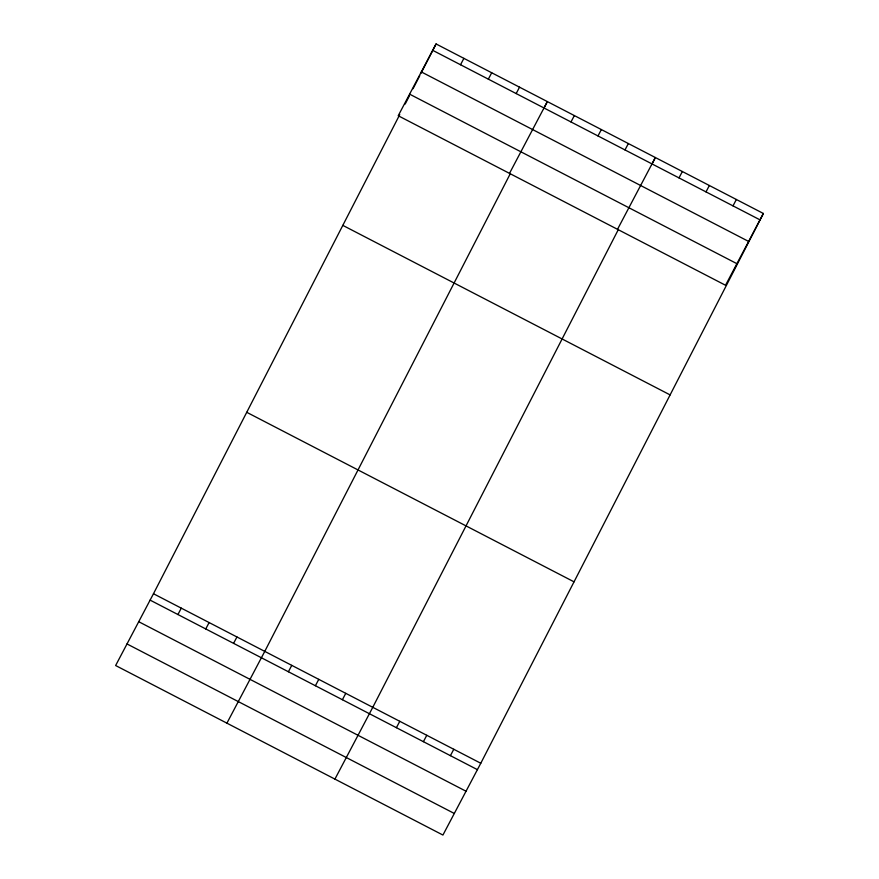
<?xml version="1.0" encoding="UTF-8"?>
<svg xmlns="http://www.w3.org/2000/svg" width="879" height="879" viewBox="0 0 879 879"><rect width="100%" height="100%" fill="white"/><g stroke="black" fill="none" stroke-linecap="round" stroke-linejoin="round"><path stroke-width="1.32" d="M763.368 213.476L725.527 285.257L398.22 115.742L436.072 43.95L763.368 213.476L480.78 763.258L442.928 835.05L115.632 665.524L153.473 593.743L399.736 114.633M405.186 104.03L409.427 95.789M413.053 88.724L419.722 75.759M420.931 73.407L436.072 43.95M510.413 173.449L264.766 651.372L226.914 723.164M543.716 108.655L547.353 101.59L509.501 173.372M618.42 229.397L372.773 707.32L334.921 779.113M651.735 164.593L655.36 157.528L617.508 229.32M460.519 64.749L463.892 58.355M177.932 614.531L181.294 608.147M488.339 79.154L491.713 72.77M205.752 628.946L209.114 622.563M516.16 93.57L519.533 87.175M233.572 643.351L236.945 636.967M570.987 121.961L574.35 115.578M288.4 671.754L291.762 665.359M597.995 135.948L601.357 129.554M315.396 685.73L318.769 679.346M624.991 149.935L628.364 143.541M342.403 699.717L345.766 693.333M678.995 177.899L682.368 171.515M396.407 727.691L399.769 721.307M706.002 191.886L709.364 185.502M423.403 741.678L426.776 735.294M732.998 205.873L736.371 199.489M450.411 755.665L453.784 749.271M432.699 50.334L760.005 219.86M421.327 71.924L748.622 241.439M409.603 94.152L736.899 263.678M342.81 225.376L670.117 394.902M246.735 412.306L574.031 581.832M153.473 593.743L480.78 763.258M150.111 600.126L477.418 769.652M138.728 621.706L466.035 791.232M127.005 643.944L454.311 813.471"/></g></svg>
